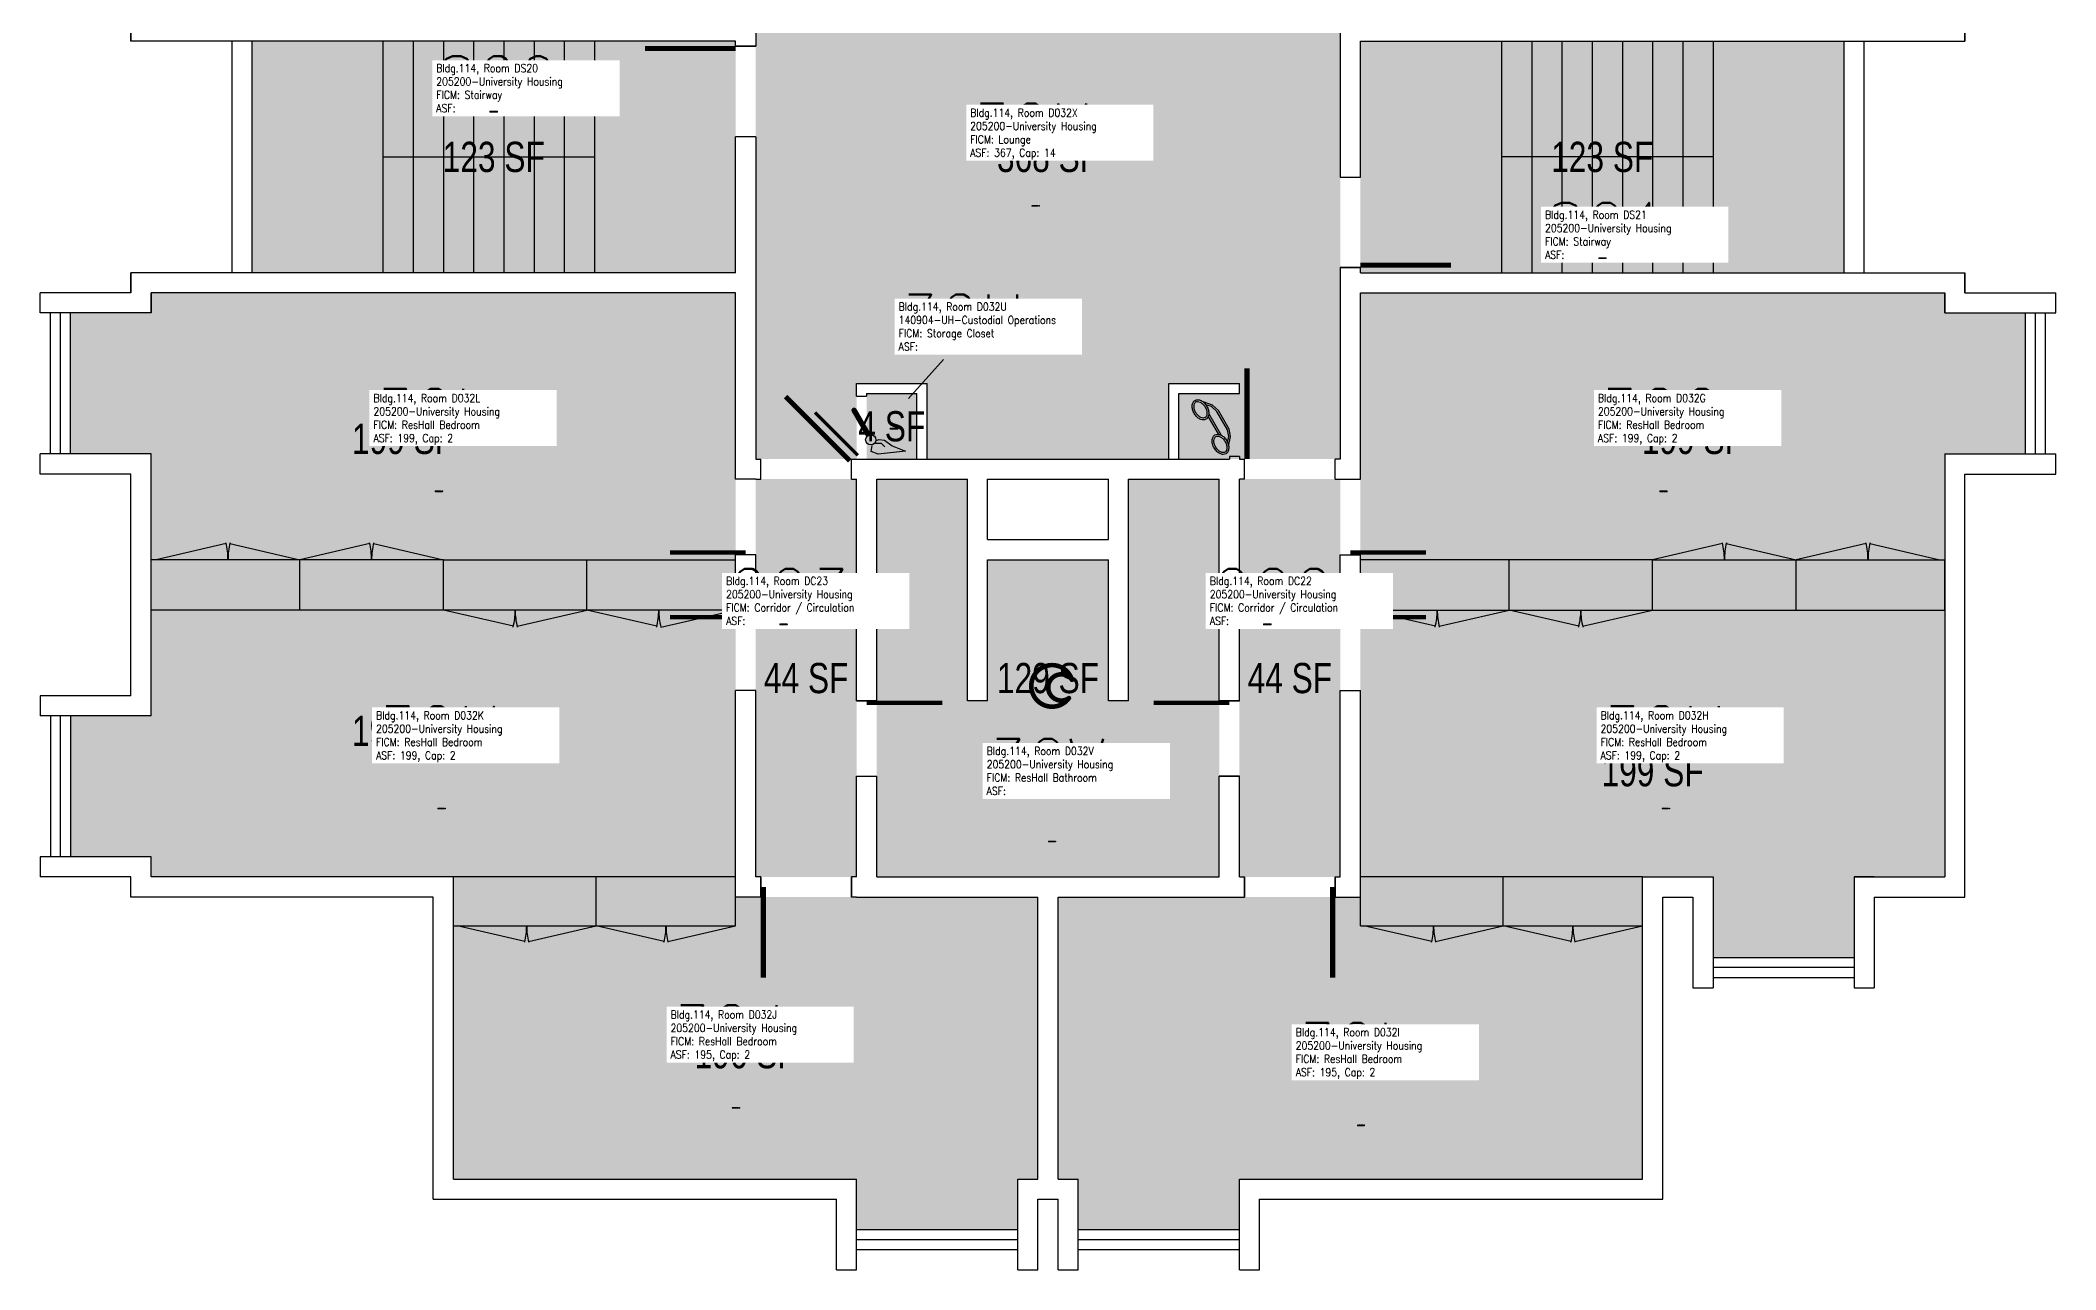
# Model space of a CAD drawing. Header units: inches. Extents: x 0 to 1220, y 0 to 2896.
# Drawn here: x 420 to 1220, y 2012 to 2500 of the extents above; entities that cross this region are included whole.
import ezdxf
from ezdxf.enums import TextEntityAlignment as Align

# ---------------------------------------------------------------- set-up
doc = ezdxf.new("R2010")
doc.units = ezdxf.units.IN
doc.header["$LTSCALE"] = 10
doc.header["$MEASUREMENT"] = 0
doc.layers.get('0').update_dxf_attribs({"linetype": 'CONTINUOUS'})
for name, color, linetype in [('A-DOOR', 2, 'CONTINUOUS'), ('A-FLOR', 3, 'CONTINUOUS'), ('A-GLAZ', 1, 'CONTINUOUS'), ('A-GLAZ-SILL', 2, 'CONTINUOUS'), ('A-IDEN-ICON', 4, 'CONTINUOUS'), ('A-IDEN-RNUM', 7, 'CONTINUOUS'), ('A-IDEN-SNUM', 4, 'CONTINUOUS'), ('A-IDEN-VNUM', 4, 'CONTINUOUS'), ('A-WALL', 5, 'CONTINUOUS'), ('AREA-TEXT', 3, 'CONTINUOUS'), ('Rooms-Category-Color', 7, 'CONTINUOUS'), ('Rooms-College-Color', 7, 'CONTINUOUS'), ('Rooms-Department-Color', 7, 'CONTINUOUS'), ('Rooms-Division-Color', 7, 'CONTINUOUS'), ('Rooms-Information', 7, 'CONTINUOUS')]:
    doc.layers.add(name, color=color, linetype=linetype)
doc.styles.add('AREA', font='arial.ttf', dxfattribs={"width": 0.75, "height": 12})
doc.styles.add('ROOMSNUMBER', font='txt.shx', dxfattribs={"height": 0.03})
doc.styles.add('ROOMVNUMBER', font='simplex.shx', dxfattribs={"width": 0.85})

# ---------------------------------------------------------------- blocks, each defined once
blk = doc.blocks.new('CPBATH')
at = {"color": 0, "linetype": 'ByBlock', "const_width": 0.0127}
for points in [[(0.0571, 0.0168, 0.861492), (-0.0551, 0, 1)], [(-0.0551, 0, 0.726902), (0.0487, -0.0337, 1)], [(0.0571, 0.0168, 0.729002), (-0.0084, -0.0042, 1)], [(-0.0084, -0.0042, 0.609468), (0.0487, -0.0337, 1)]]:
    blk.add_lwpolyline(points, format="xyb", dxfattribs=at)
at = {"color": 0, "linetype": 'ByBlock', "const_width": 0.00637}
for points in [[(0.0544, 0.0152, 1), (0.0599, 0.0184, 1)], [(0.0459, -0.0353, 1), (0.0515, -0.0321, 1)]]:
    blk.add_lwpolyline(points, format="xyb", close=True, dxfattribs=at)
blk = doc.blocks.new('CPPHONE')
at = {"color": 0, "linetype": 'ByBlock'}
for p, q in [((0.0096, 0.0252), (-0.0196, -0.0252)), ((0.0169, 0.0279), (-0.0182, -0.0329))]:
    blk.add_line(p, q, dxfattribs=at)
for points in [[(0.0364, 0.0572), (0.0417, 0.0308), (0.0382, 0.0108), (0.0082, -0.0411), (-0.0083, -0.0558), (-0.0338, -0.0645)], [(0.0334, 0.047), (0.0366, 0.0307), (0.0334, 0.0126), (0.0043, -0.0379), (-0.0109, -0.0514), (-0.0265, -0.0567)]]:
    blk.add_lwpolyline(points, dxfattribs=at)
for points in [[(0.0288, 0.0786, 0.139889), (0.0216, 0.0804, 0.107118), (0.0122, 0.0781, 0.079812), (0.0039, 0.0722, 0.067459), (-0.0035, 0.0626, 0.067459), (-0.008, 0.0515, 0.079812), (-0.009, 0.0413, 0.107118), (-0.0064, 0.032, 0.139889), (-0.0012, 0.0267, 0.139889), (0.0061, 0.0248, 0.107118), (0.0155, 0.0272, 0.079812), (0.0238, 0.0331, 0.067459), (0.0312, 0.0426, 0.067459), (0.0357, 0.0538, 0.079812), (0.0367, 0.0639, 0.107118), (0.034, 0.0732, 0.139889)], [(0.0263, 0.0743, 0.139889), (0.0218, 0.0754, 0.107118), (0.0144, 0.0736, 0.079812), (0.0074, 0.0686, 0.067459), (0.0008, 0.0601, 0.067459), (-0.0032, 0.0502, 0.079812), (-0.004, 0.0417, 0.107118), (-0.0019, 0.0344, 0.139889), (0.0013, 0.031, 0.139889), (0.0059, 0.0298, 0.107118), (0.0133, 0.0317, 0.079812), (0.0203, 0.0367, 0.067459), (0.0268, 0.0451, 0.067459), (0.0309, 0.055, 0.079812), (0.0317, 0.0636, 0.107118), (0.0296, 0.0709, 0.139889)], [(-0.0262, -0.0167, 0.139889), (-0.0334, -0.0148, 0.107118), (-0.0428, -0.0172, 0.079812), (-0.0511, -0.0231, 0.067459), (-0.0585, -0.0326, 0.067459), (-0.063, -0.0438, 0.079812), (-0.064, -0.0539, 0.107118), (-0.0614, -0.0632, 0.139889), (-0.0562, -0.0686, 0.139889), (-0.0489, -0.0704, 0.107118), (-0.0395, -0.0681, 0.079812), (-0.0312, -0.0622, 0.067459), (-0.0238, -0.0526, 0.067459), (-0.0193, -0.0415, 0.079812), (-0.0183, -0.0313, 0.107118), (-0.021, -0.022, 0.139889)], [(-0.0287, -0.021, 0.139889), (-0.0332, -0.0198, 0.107118), (-0.0406, -0.0217, 0.079812), (-0.0476, -0.0267, 0.067459), (-0.0542, -0.0351, 0.067459), (-0.0582, -0.045, 0.079812), (-0.059, -0.0536, 0.107118), (-0.0569, -0.0609, 0.139889), (-0.0537, -0.0643, 0.139889), (-0.0491, -0.0654, 0.107118), (-0.0417, -0.0636, 0.079812), (-0.0347, -0.0586, 0.067459), (-0.0282, -0.0501, 0.067459), (-0.0241, -0.0402, 0.079812), (-0.0233, -0.0317, 0.107118), (-0.0254, -0.0244, 0.139889)]]:
    blk.add_lwpolyline(points, format="xyb", close=True, dxfattribs=at)
blk = doc.blocks.new('CPCUST')
at = {"color": 0, "linetype": 'ByBlock'}
for p, q in [((0.0171, -0.0639), (0.02, -0.0466)), ((0.0262, -0.0408), (0.0446, -0.0406)), ((0.0297, -0.0341), (0.0376, -0.0302)), ((0.0376, -0.0302), (0.0533, -0.0324)), ((0.0446, -0.0406), (0.0543, -0.0505)), ((0.0533, -0.0324), (0.0745, -0.0479)), ((0.0745, -0.0479), (0.1117, -0.0625)), ((0.0358, -0.0705), (0.0171, -0.0639)), ((0.1117, -0.0625), (0.0358, -0.0705))]:
    blk.add_line(p, q, dxfattribs=at)
at = {"color": 0, "linetype": 'ByBlock', "const_width": 0.0075}
blk.add_lwpolyline([(-0.0332, 0.0481, 1), (-0.0268, 0.0519, 1)], format="xyb", close=True, dxfattribs=at)
at = {"color": 0, "linetype": 'ByBlock', "const_width": 0.015}
blk.add_lwpolyline([(-0.03, 0.05), (0.01, -0.0193)], dxfattribs=at)
at = {"color": 0, "linetype": 'ByBlock'}
blk.add_circle((0.0158, -0.0313), 0.0141, dxfattribs=at)

msp = doc.modelspace()

# ---------------------------------------------------------------- hatches: boundary and pattern name
at = {"layer": 'Rooms-Category-Color', "true_color": 0x728ef3}
for points in [[(868, 2334), (772, 2334), (772, 2363.99), (744, 2364), (744, 2334), (704, 2334), (704, 2574), (744, 2574), (744, 2544), (772, 2544), (772, 2574), (868, 2574), (868, 2544), (896, 2544), (896, 2574), (936, 2574), (936, 2334), (898, 2334), (872, 2334), (872, 2360), (896, 2360), (896, 2364), (868, 2364)], [(696, 2400), (464, 2400), (464, 2392), (432, 2392), (432, 2336), (464, 2336), (464, 2284), (696, 2284)], [(944, 2400), (1176, 2400), (1176, 2392), (1208, 2392), (1208, 2336), (1176, 2336), (1176, 2284), (944, 2284)], [(768, 2360), (748, 2360), (748, 2334), (768, 2334)], [(752, 2168), (888, 2168), (888, 2326), (852, 2326), (852, 2238), (844, 2238), (844, 2294), (796, 2294), (796, 2238), (788, 2238), (788, 2326), (752, 2326)], [(696, 2168), (464, 2168), (464, 2176), (432, 2176), (432, 2232), (464, 2232), (464, 2284), (696, 2284)], [(944, 2168), (1084, 2168), (1084, 2136), (1140, 2136), (1140, 2168), (1176, 2168), (1176, 2284), (944, 2284)], [(816, 2160), (696, 2160), (696, 2168), (584, 2168), (584, 2048), (744, 2048), (744, 2028), (808, 2028), (808, 2048), (816, 2048)], [(824, 2160), (944, 2160), (944, 2168), (1056, 2168), (1056, 2048), (896, 2048), (896, 2028), (832, 2028), (832, 2048), (824, 2048)]]:
    msp.add_hatch(color=171, dxfattribs=at).paths.add_polyline_path(points)
at = {"layer": 'Rooms-Category-Color', "true_color": 0xadadad}
for points in [[(504, 2408), (696, 2408), (696, 2500), (504, 2500)], [(944, 2408), (1136, 2408), (1136, 2500), (944, 2500)], [(744, 2168), (704, 2168), (704, 2326), (744, 2326)], [(936, 2168), (896, 2168), (896, 2326), (936, 2326)]]:
    msp.add_hatch(color=253, dxfattribs=at).paths.add_polyline_path(points)
at = {"layer": 'Rooms-College-Color', "true_color": 0xadadad}
for points in [[(868, 2334), (772, 2334), (772, 2363.99), (744, 2364), (744, 2334), (704, 2334), (704, 2574), (744, 2574), (744, 2544), (772, 2544), (772, 2574), (868, 2574), (868, 2544), (896, 2544), (896, 2574), (936, 2574), (936, 2334), (898, 2334), (872, 2334), (872, 2360), (896, 2360), (896, 2364), (868, 2364)], [(504, 2408), (696, 2408), (696, 2500), (504, 2500)], [(944, 2408), (1136, 2408), (1136, 2500), (944, 2500)], [(696, 2400), (464, 2400), (464, 2392), (432, 2392), (432, 2336), (464, 2336), (464, 2284), (696, 2284)], [(944, 2400), (1176, 2400), (1176, 2392), (1208, 2392), (1208, 2336), (1176, 2336), (1176, 2284), (944, 2284)], [(768, 2360), (748, 2360), (748, 2334), (768, 2334)], [(744, 2168), (704, 2168), (704, 2326), (744, 2326)], [(752, 2168), (888, 2168), (888, 2326), (852, 2326), (852, 2238), (844, 2238), (844, 2294), (796, 2294), (796, 2238), (788, 2238), (788, 2326), (752, 2326)], [(936, 2168), (896, 2168), (896, 2326), (936, 2326)], [(696, 2168), (464, 2168), (464, 2176), (432, 2176), (432, 2232), (464, 2232), (464, 2284), (696, 2284)], [(944, 2168), (1084, 2168), (1084, 2136), (1140, 2136), (1140, 2168), (1176, 2168), (1176, 2284), (944, 2284)], [(816, 2160), (696, 2160), (696, 2168), (584, 2168), (584, 2048), (744, 2048), (744, 2028), (808, 2028), (808, 2048), (816, 2048)], [(824, 2160), (944, 2160), (944, 2168), (1056, 2168), (1056, 2048), (896, 2048), (896, 2028), (832, 2028), (832, 2048), (824, 2048)]]:
    msp.add_hatch(color=253, dxfattribs=at).paths.add_polyline_path(points)
at = {"layer": 'Rooms-Department-Color', "true_color": 0x604aed}
for points in [[(868, 2334), (772, 2334), (772, 2363.99), (744, 2364), (744, 2334), (704, 2334), (704, 2574), (744, 2574), (744, 2544), (772, 2544), (772, 2574), (868, 2574), (868, 2544), (896, 2544), (896, 2574), (936, 2574), (936, 2334), (898, 2334), (872, 2334), (872, 2360), (896, 2360), (896, 2364), (868, 2364)], [(696, 2400), (464, 2400), (464, 2392), (432, 2392), (432, 2336), (464, 2336), (464, 2284), (696, 2284)], [(944, 2400), (1176, 2400), (1176, 2392), (1208, 2392), (1208, 2336), (1176, 2336), (1176, 2284), (944, 2284)], [(768, 2360), (748, 2360), (748, 2334), (768, 2334)], [(752, 2168), (888, 2168), (888, 2326), (852, 2326), (852, 2238), (844, 2238), (844, 2294), (796, 2294), (796, 2238), (788, 2238), (788, 2326), (752, 2326)], [(696, 2168), (464, 2168), (464, 2176), (432, 2176), (432, 2232), (464, 2232), (464, 2284), (696, 2284)], [(944, 2168), (1084, 2168), (1084, 2136), (1140, 2136), (1140, 2168), (1176, 2168), (1176, 2284), (944, 2284)], [(816, 2160), (696, 2160), (696, 2168), (584, 2168), (584, 2048), (744, 2048), (744, 2028), (808, 2028), (808, 2048), (816, 2048)], [(824, 2160), (944, 2160), (944, 2168), (1056, 2168), (1056, 2048), (896, 2048), (896, 2028), (832, 2028), (832, 2048), (824, 2048)]]:
    msp.add_hatch(color=173, dxfattribs=at).paths.add_polyline_path(points)
at = {"layer": 'Rooms-Department-Color', "true_color": 0xacacac}
for points in [[(504, 2408), (696, 2408), (696, 2500), (504, 2500)], [(944, 2408), (1136, 2408), (1136, 2500), (944, 2500)], [(744, 2168), (704, 2168), (704, 2326), (744, 2326)], [(936, 2168), (896, 2168), (896, 2326), (936, 2326)]]:
    msp.add_hatch(color=253, dxfattribs=at).paths.add_polyline_path(points)
at = {"layer": 'Rooms-Division-Color', "true_color": 0x604aed}
for points in [[(868, 2334), (772, 2334), (772, 2363.99), (744, 2364), (744, 2334), (704, 2334), (704, 2574), (744, 2574), (744, 2544), (772, 2544), (772, 2574), (868, 2574), (868, 2544), (896, 2544), (896, 2574), (936, 2574), (936, 2334), (898, 2334), (872, 2334), (872, 2360), (896, 2360), (896, 2364), (868, 2364)], [(696, 2400), (464, 2400), (464, 2392), (432, 2392), (432, 2336), (464, 2336), (464, 2284), (696, 2284)], [(944, 2400), (1176, 2400), (1176, 2392), (1208, 2392), (1208, 2336), (1176, 2336), (1176, 2284), (944, 2284)], [(768, 2360), (748, 2360), (748, 2334), (768, 2334)], [(752, 2168), (888, 2168), (888, 2326), (852, 2326), (852, 2238), (844, 2238), (844, 2294), (796, 2294), (796, 2238), (788, 2238), (788, 2326), (752, 2326)], [(696, 2168), (464, 2168), (464, 2176), (432, 2176), (432, 2232), (464, 2232), (464, 2284), (696, 2284)], [(944, 2168), (1084, 2168), (1084, 2136), (1140, 2136), (1140, 2168), (1176, 2168), (1176, 2284), (944, 2284)], [(816, 2160), (696, 2160), (696, 2168), (584, 2168), (584, 2048), (744, 2048), (744, 2028), (808, 2028), (808, 2048), (816, 2048)], [(824, 2160), (944, 2160), (944, 2168), (1056, 2168), (1056, 2048), (896, 2048), (896, 2028), (832, 2028), (832, 2048), (824, 2048)]]:
    msp.add_hatch(color=173, dxfattribs=at).paths.add_polyline_path(points)
at = {"layer": 'Rooms-Division-Color', "true_color": 0xadadad}
for points in [[(504, 2408), (696, 2408), (696, 2500), (504, 2500)], [(944, 2408), (1136, 2408), (1136, 2500), (944, 2500)], [(744, 2168), (704, 2168), (704, 2326), (744, 2326)], [(936, 2168), (896, 2168), (896, 2326), (936, 2326)]]:
    msp.add_hatch(color=253, dxfattribs=at).paths.add_polyline_path(points)

# ---------------------------------------------------------------- linework, layer by layer
at = {"layer": 'A-DOOR'}
for points in [[(696, 2497, 2, 2, 0), (660, 2497, 0, 0, 0.414214), (696, 2462, 0, 0, 0.814237)], [(944, 2411, 2, 2, 0), (980, 2411, 0, 0, 0.414214), (944, 2446, 0, 0, 0.814237)], [(899, 2334, 2, 2, 0), (899, 2370, 0, 0, -0.414214), (934, 2334, 0, 0, -0.814237)], [(741.29, 2333.29, 2, 2, 0), (715.84, 2358.75, 0, 0, 0.195255), (705.79, 2334, 0, 0, 0.195255)], [(744.47, 2335.47, 1.33, 1.33, 0), (727.5, 2352.44, 0, 0, -0.195255), (744, 2359.14, 0, 0, -0.195255)], [(700, 2296.83, 1.67, 1.67, 0), (670, 2296.83, 0, 0, -0.414214), (700, 2326, 0, 0, -0.814237)], [(940, 2296.83, 1.67, 1.67, 0), (970, 2296.83, 0, 0, 0.414214), (940, 2326, 0, 0, 0.814237)], [(700, 2271.17, 1.67, 1.67, 0), (670, 2271.17, 0, 0, 0.414214), (700, 2242, 0, 0, 0.814237)], [(940, 2271.17, 1.67, 1.67, 0), (970, 2271.17, 0, 0, -0.414214), (940, 2242, 0, 0, -0.814237)], [(748, 2237.17, 1.67, 1.67, 0), (778, 2237.17, 0, 0, -0.414214), (748, 2208, 0, 0, -0.814237)], [(892, 2237.17, 1.67, 1.67, 0), (862, 2237.17, 0, 0, 0.414214), (892, 2208, 0, 0, 0.814237)], [(707, 2164, 2, 2, 0), (707, 2128, 0, 0, 0.414214), (742, 2164, 0, 0, 0.814237)], [(933, 2164, 2, 2, 0), (933, 2128, 0, 0, -0.414214), (898, 2164, 0, 0, -0.814237)]]:
    msp.add_lwpolyline(points, format="xyseb", dxfattribs=at)
at = {"layer": 'A-FLOR'}
for p, q in [((556, 2500), (556, 2408)), ((568, 2500), (568, 2408)), ((580, 2500), (580, 2408)), ((592, 2500), (592, 2408)), ((604, 2500), (604, 2408)), ((616, 2500), (616, 2408)), ((628, 2500), (628, 2408)), ((640, 2500), (640, 2408)), ((1000, 2500), (1000, 2408)), ((1012, 2500), (1012, 2408)), ((1024, 2500), (1024, 2408)), ((1036, 2500), (1036, 2408)), ((1048, 2500), (1048, 2408)), ((1060, 2500), (1060, 2408)), ((1072, 2500), (1072, 2408)), ((1084, 2500), (1084, 2408)), ((556, 2454), (640, 2454)), ((1084, 2454), (1000, 2454)), ((493.77, 2300.41), (466, 2294)), ((495.23, 2300.41), (523, 2294)), ((550.77, 2300.41), (523, 2294)), ((552.23, 2300.41), (580, 2294)), ((1087.77, 2300.41), (1060, 2294)), ((1089.23, 2300.41), (1117, 2294)), ((1144.77, 2300.41), (1117, 2294)), ((1146.23, 2300.41), (1174, 2294)), ((464, 2274), (464, 2294)), ((580, 2294), (464, 2294)), ((523, 2274), (523, 2294)), ((580, 2274), (580, 2294)), ((580, 2294), (696, 2294)), ((637, 2274), (637, 2294)), ((1060, 2294), (944, 2294)), ((1003, 2274), (1003, 2294)), ((1060, 2274), (1060, 2294)), ((1060, 2294), (1176, 2294)), ((1117, 2274), (1117, 2294)), ((1176, 2274), (1176, 2294)), ((580, 2274), (464, 2274)), ((607.77, 2267.59), (580, 2274)), ((637, 2274), (580, 2274)), ((609.23, 2267.59), (637, 2274)), ((696, 2274), (637, 2274)), ((664.77, 2267.59), (637, 2274)), ((694, 2274), (637, 2274)), ((666.32, 2267.23), (695.63, 2274)), ((944, 2274), (1003, 2274)), ((973.77, 2267.59), (946, 2274)), ((946, 2274), (1003, 2274)), ((975.23, 2267.59), (1003, 2274)), ((1030.77, 2267.59), (1003, 2274)), ((1003, 2274), (1060, 2274)), ((1032.23, 2267.59), (1060, 2274)), ((1060, 2274), (1176, 2274)), ((584, 2148.6), (584, 2168)), ((696, 2168), (584, 2168)), ((640.71, 2148.6), (640.71, 2168)), ((696, 2148.6), (696, 2168)), ((944, 2148.6), (944, 2168)), ((1056, 2168), (944, 2168)), ((1000.71, 2148.6), (1000.71, 2168)), ((1056, 2148.6), (1056, 2168)), ((584, 2148.6), (640.71, 2148.6)), ((612.36, 2142.38), (585.42, 2148.6)), ((585.42, 2148.6), (640.71, 2148.6)), ((613.77, 2142.38), (640.71, 2148.6)), ((667.65, 2142.38), (640.71, 2148.6)), ((640.71, 2148.6), (696, 2148.6)), ((669.06, 2142.38), (696, 2148.6)), ((944, 2148.6), (1000.71, 2148.6)), ((972.36, 2142.38), (945.42, 2148.6)), ((945.42, 2148.6), (1000.71, 2148.6)), ((973.77, 2142.38), (1000.71, 2148.6)), ((1027.65, 2142.38), (1000.71, 2148.6)), ((1000.71, 2148.6), (1056, 2148.6)), ((1029.06, 2142.38), (1056, 2148.6))]:
    msp.add_line(p, q, dxfattribs=at)
for centre, radius, start, end in [((466, 2294), 28.5, 0, 13.7374), ((523, 2294), 28.5, 166.2626, 180), ((523, 2294), 28.5, 0, 13.7374), ((580, 2294), 28.5, 166.2626, 180), ((1060, 2294), 28.5, 0, 13.7374), ((1117, 2294), 28.5, 166.2626, 180), ((1117, 2294), 28.5, 0, 13.7374), ((1174, 2294), 28.5, 166.2626, 180), ((580, 2274), 28.5, 346.2626, 0), ((637, 2274), 28.5, 180, 193.7374), ((637, 2274), 28.5, 346.2626, 0), ((694, 2274), 28.5, 180, 193.7374), ((946, 2274), 28.5, 346.2626, 0), ((1003, 2274), 28.5, 180, 193.7374), ((1003, 2274), 28.5, 346.2626, 0), ((1060, 2274), 28.5, 180, 193.7374), ((585.42, 2148.6), 27.64, 346.2626, 0), ((640.71, 2148.6), 27.64, 180, 193.7374), ((640.71, 2148.6), 27.64, 346.2626, 0), ((696, 2148.6), 27.64, 180, 193.7374), ((945.42, 2148.6), 27.64, 346.2626, 0), ((1000.71, 2148.6), 27.64, 180, 193.7374), ((1000.71, 2148.6), 27.64, 346.2626, 0), ((1056, 2148.6), 27.64, 180, 193.7374)]:
    msp.add_arc(centre, radius, start, end, dxfattribs=at)
at = {"layer": 'A-GLAZ'}
for p, q in [((428, 2336), (428, 2392)), ((1212, 2336), (1212, 2392)), ((428, 2176), (428, 2232)), ((1140, 2132), (1084, 2132)), ((744, 2024), (808, 2024)), ((832, 2024), (896, 2024))]:
    msp.add_line(p, q, dxfattribs=at)
at = {"layer": 'A-GLAZ-SILL'}
for p, q in [((424, 2336), (424, 2392)), ((432, 2336), (432, 2392)), ((1208, 2336), (1208, 2392)), ((1216, 2336), (1216, 2392)), ((424, 2232), (424, 2176)), ((432, 2232), (432, 2176)), ((1084, 2136), (1140, 2136)), ((1084, 2128), (1140, 2128)), ((744, 2028), (808, 2028)), ((832, 2028), (896, 2028)), ((744, 2020), (808, 2020)), ((832, 2020), (896, 2020))]:
    msp.add_line(p, q, dxfattribs=at)
at = {"layer": 'A-IDEN-VNUM'}
msp.add_lwpolyline([(778.48, 2373.47), (764.63, 2357.99)], dxfattribs=at)
at = {"layer": 'A-WALL'}
for p, q in [((704, 2574), (704, 2498)), ((936, 2574), (936, 2446)), ((456, 2500), (456, 2508)), ((456, 2508), (456, 2500)), ((456, 2500), (456, 2508)), ((456, 2508), (456, 2500)), ((1184, 2500), (1184, 2508)), ((1184, 2508), (1184, 2500)), ((1184, 2500), (1184, 2508)), ((696, 2500), (456, 2500)), ((496, 2500), (496, 2408)), ((504, 2500), (504, 2408)), ((696, 2498), (696, 2500)), ((696, 2498), (704, 2498)), ((704, 2498), (696, 2498)), ((944, 2500), (1184, 2500)), ((944, 2446), (944, 2500)), ((1136, 2408), (1136, 2500)), ((1144, 2408), (1144, 2500)), ((696, 2408), (696, 2462)), ((704, 2462), (696, 2462)), ((704, 2462), (704, 2334)), ((936, 2446), (944, 2446)), ((944, 2410), (936, 2410)), ((936, 2410), (944, 2410)), ((936, 2410), (936, 2334)), ((944, 2408), (944, 2410)), ((696, 2408), (456, 2408)), ((456, 2408), (456, 2400)), ((456, 2400), (456, 2408)), ((456, 2408), (456, 2400)), ((456, 2400), (456, 2408)), ((944, 2408), (1184, 2408)), ((1184, 2408), (1184, 2400)), ((1184, 2400), (1184, 2408)), ((1184, 2408), (1184, 2400)), ((456, 2400), (420, 2400)), ((420, 2392), (420, 2400)), ((696, 2400), (464, 2400)), ((464, 2400), (464, 2392)), ((464, 2392), (464, 2400)), ((464, 2400), (464, 2392)), ((464, 2392), (464, 2400)), ((696, 2326), (696, 2400)), ((944, 2326), (944, 2400)), ((944, 2400), (1176, 2400)), ((1176, 2400), (1176, 2392)), ((1176, 2392), (1176, 2400)), ((1176, 2400), (1176, 2392)), ((1184, 2400), (1220, 2400)), ((1220, 2392), (1220, 2400)), ((464, 2392), (420, 2392)), ((1176, 2392), (1220, 2392)), ((744, 2359), (744, 2364)), ((744, 2364), (772, 2364)), ((772, 2334), (772, 2364)), ((868, 2334), (868, 2364)), ((868, 2364), (896, 2364)), ((896, 2360), (896, 2364)), ((744, 2359), (748, 2359)), ((748, 2360), (768, 2360)), ((748, 2360), (748, 2359)), ((768, 2334), (768, 2360)), ((872, 2334), (872, 2360)), ((872, 2360), (896, 2360)), ((464, 2336), (420, 2336)), ((420, 2328), (420, 2336)), ((464, 2232), (464, 2336)), ((704, 2334), (706, 2334)), ((706, 2326), (706, 2334)), ((742, 2334), (892, 2334)), ((742, 2326), (742, 2334)), ((896, 2335), (892, 2335)), ((892, 2335), (892, 2334)), ((896, 2335), (896, 2334)), ((896, 2334), (898, 2334)), ((898, 2326), (898, 2334)), ((936, 2334), (934, 2334)), ((934, 2326), (934, 2334)), ((1176, 2336), (1220, 2336)), ((1176, 2336), (1176, 2168)), ((1220, 2328), (1220, 2336)), ((456, 2328), (420, 2328)), ((456, 2240), (456, 2328)), ((704, 2326), (696, 2326)), ((704, 2326), (696, 2326)), ((704, 2326), (706, 2326)), ((742, 2326), (744, 2326)), ((744, 2238), (744, 2326)), ((752, 2238), (752, 2326)), ((752, 2326), (788, 2326)), ((788, 2238), (788, 2326)), ((796, 2326), (844, 2326)), ((796, 2302), (796, 2326)), ((844, 2302), (844, 2326)), ((852, 2238), (852, 2326)), ((852, 2326), (888, 2326)), ((888, 2238), (888, 2326)), ((896, 2238), (896, 2326)), ((898, 2326), (896, 2326)), ((934, 2326), (944, 2326)), ((936, 2326), (944, 2326)), ((1184, 2328), (1220, 2328)), ((1184, 2160), (1184, 2328)), ((796, 2302), (844, 2302)), ((696, 2272), (696, 2296)), ((704, 2296), (696, 2296)), ((704, 2296), (696, 2296)), ((704, 2272), (704, 2296)), ((796, 2238), (796, 2294)), ((796, 2294), (844, 2294)), ((844, 2238), (844, 2294)), ((936, 2296), (944, 2296)), ((936, 2272), (936, 2296)), ((936, 2296), (944, 2296)), ((944, 2272), (944, 2296)), ((704, 2272), (696, 2272)), ((704, 2272), (696, 2272)), ((936, 2272), (944, 2272)), ((936, 2272), (944, 2272)), ((696, 2160), (696, 2242)), ((704, 2242), (696, 2242)), ((704, 2242), (696, 2242)), ((704, 2168), (704, 2242)), ((936, 2168), (936, 2242)), ((936, 2242), (944, 2242)), ((936, 2242), (944, 2242)), ((944, 2160), (944, 2242)), ((456, 2240), (420, 2240)), ((420, 2240), (420, 2232)), ((752, 2238), (744, 2238)), ((744, 2238), (752, 2238)), ((796, 2238), (788, 2238)), ((852, 2238), (844, 2238)), ((888, 2238), (896, 2238)), ((896, 2238), (888, 2238)), ((464, 2232), (420, 2232)), ((744, 2168), (744, 2208)), ((744, 2208), (752, 2208)), ((744, 2208), (752, 2208)), ((752, 2168), (752, 2208)), ((888, 2168), (888, 2208)), ((888, 2208), (896, 2208)), ((896, 2208), (888, 2208)), ((896, 2168), (896, 2208)), ((464, 2176), (420, 2176)), ((420, 2176), (420, 2168)), ((464, 2168), (464, 2176)), ((456, 2168), (420, 2168)), ((456, 2160), (456, 2168)), ((584, 2168), (464, 2168)), ((584, 2048), (584, 2168)), ((706, 2168), (704, 2168)), ((706, 2160), (706, 2168)), ((706, 2168), (706, 2160)), ((742, 2160), (742, 2168)), ((744, 2168), (742, 2168)), ((742, 2168), (742, 2160)), ((752, 2168), (888, 2168)), ((896, 2168), (898, 2168)), ((898, 2160), (898, 2168)), ((898, 2168), (898, 2160)), ((934, 2160), (934, 2168)), ((934, 2168), (936, 2168)), ((934, 2168), (934, 2160)), ((1056, 2168), (1084, 2168)), ((1056, 2048), (1056, 2168)), ((1084, 2168), (1084, 2124)), ((1148, 2168), (1140, 2168)), ((1140, 2168), (1140, 2124)), ((1140, 2168), (1176, 2168)), ((576, 2160), (456, 2160)), ((576, 2040), (576, 2160)), ((704, 2160), (696, 2160)), ((706, 2160), (704, 2160)), ((744, 2160), (742, 2160)), ((744, 2160), (816, 2160)), ((816, 2048), (816, 2160)), ((824, 2160), (896, 2160)), ((824, 2048), (824, 2160)), ((896, 2160), (898, 2160)), ((934, 2160), (936, 2160)), ((936, 2160), (944, 2160)), ((1064, 2160), (1076, 2160)), ((1064, 2040), (1064, 2160)), ((1064, 2160), (1076, 2160)), ((1076, 2160), (1076, 2124)), ((1148, 2160), (1148, 2124)), ((1148, 2160), (1184, 2160)), ((1148, 2160), (1184, 2160)), ((1076, 2124), (1084, 2124)), ((1140, 2124), (1148, 2124)), ((584, 2048), (744, 2048)), ((744, 2012), (744, 2048)), ((808, 2012), (808, 2048)), ((808, 2048), (816, 2048)), ((824, 2048), (832, 2048)), ((832, 2012), (832, 2048)), ((896, 2012), (896, 2048)), ((896, 2048), (1056, 2048)), ((576, 2040), (736, 2040)), ((736, 2012), (736, 2040)), ((816, 2012), (816, 2040)), ((816, 2040), (824, 2040)), ((824, 2012), (824, 2040)), ((904, 2040), (1064, 2040)), ((904, 2012), (904, 2040)), ((736, 2012), (744, 2012)), ((808, 2012), (816, 2012)), ((824, 2012), (832, 2012)), ((896, 2012), (904, 2012))]:
    msp.add_line(p, q, dxfattribs=at)

# ---------------------------------------------------------------- block references
at = {"layer": 'A-IDEN-ICON', "xscale": 144, "yscale": 144, "zscale": 144}
for name, p in [('CPCUST', (747.37, 2346.13)), ('CPBATH', (821.29, 2243.88))]:
    msp.add_blockref(name, p, dxfattribs=at)
at = {"layer": 'A-IDEN-ICON', "xscale": -144, "yscale": 144.0000000015421, "zscale": 144, "rotation": 180}
msp.add_blockref('CPPHONE', (886.46, 2347.4, 0.04), dxfattribs=at)

# ---------------------------------------------------------------- texts
at = {"layer": 'A-IDEN-RNUM', "style": 'ROOMSNUMBER'}
for s, p in [('0S20-00', (598.43, 2471.79)), ('0032-X0', (813.59, 2434.36)), ('0S21-00', (1038.55, 2413.58)), ('0032-U0', (757.28, 2345.85, -0.04)), ('0032-L0', (576.72, 2321.01)), ('0032-G0', (1062.77, 2321.01)), ('0C23-00', (713.47, 2268.14)), ('0C22-00', (905.47, 2268.14)), ('0032-K0', (577.74, 2194.99)), ('0032-H0', (1063.8, 2194.99)), ('0032-V0', (820.14, 2181.9)), ('0032-J0', (694.64, 2076.13)), ('0032-I0', (942.8, 2069.13))]:
    msp.add_text(s, height=0.36, rotation=360, dxfattribs=at).set_placement(p)
at = {"layer": 'A-IDEN-SNUM', "style": 'ROOMSNUMBER'}
for s, p in [('1140DS2000', (598.43, 2471.79)), ('1140D032X0', (813.59, 2434.36)), ('1140DS2100', (1038.55, 2413.58)), ('1140D032U0', (757.28, 2345.85, -0.04)), ('1140D032L0', (576.72, 2321.01)), ('1140D032G0', (1062.77, 2321.01)), ('1140DC2300', (713.47, 2268.14)), ('1140DC2200', (905.47, 2268.14)), ('1140D032K0', (577.74, 2194.99)), ('1140D032H0', (1063.8, 2194.99)), ('1140D032V0', (820.14, 2181.9)), ('1140D032J0', (694.64, 2076.13)), ('1140D032I0', (942.8, 2069.13))]:
    msp.add_text(s, height=0.36, rotation=360, dxfattribs=at).set_placement(p)
at = {"layer": 'A-IDEN-VNUM', "style": 'ROOMVNUMBER', "width": 0.85}
for s, p in [('S20', (577.18, 2471.76)), ('32X', (789.12, 2453.01)), ('S21', (1017.3, 2413.55)), ('32U', (760.72, 2377.05, -0.04)), ('32L', (552.25, 2339.67)), ('32G', (1038.3, 2339.67)), ('C23', (692.23, 2268.1)), ('C22', (884.23, 2268.1)), ('32K', (553.27, 2213.64)), ('32H', (1039.33, 2213.64)), ('32V', (795.67, 2200.56)), ('32J', (670.17, 2094.79)), ('32I', (918.33, 2087.79))]:
    msp.add_text(s, height=22.238, rotation=360, dxfattribs=at).set_placement(p)
at = {"layer": 'AREA-TEXT', "style": 'AREA', "width": 0.75}
for s, p in [('123 SF', (600, 2454)), ('368 SF', (820, 2454)), ('123 SF', (1040, 2454)), ('4 SF', (758, 2347)), ('199 SF', (564, 2342)), ('199 SF', (1076, 2342)), ('44 SF', (724, 2247)), ('129 SF', (820, 2247)), ('44 SF', (916, 2247)), ('199 SF', (564, 2226)), ('199 SF', (1060, 2210)), ('196 SF', (700, 2098)), ('196 SF', (940, 2098))]:
    msp.add_text(s, height=12, dxfattribs=at).set_placement(p, align=Align.MIDDLE_CENTER)

# ---------------------------------------------------------------- next in the draw order: texts
at = {"layer": 'Rooms-Information', "char_height": 3.1768, "width": 71.1604, "attachment_point": 7, "rotation": 360, "style": 'ROOMVNUMBER', "bg_fill": 3, "box_fill_scale": 1.5, "bg_fill_color": 256, "bg_fill_true_color": 13158600, "bg_fill_transparency": 0}
for s, insert in [('Bldg.114, Room DS20^M^J205200-University Housing^M^JFICM: Stairway^M^JASF: ', (577.18, 2471.76)), ('Bldg.114, Room D032X^M^J205200-University Housing^M^JFICM: Lounge^M^JASF: 367, Cap: 14', (789.12, 2453.01)), ('Bldg.114, Room DS21^M^J205200-University Housing^M^JFICM: Stairway^M^JASF: ', (1017.3, 2413.55)), ('Bldg.114, Room D032U^M^J140904-UH-Custodial Operations^M^JFICM: Storage Closet^M^JASF: ', (760.72, 2377.05, -0.04)), ('Bldg.114, Room D032L^M^J205200-University Housing^M^JFICM: ResHall Bedroom^M^JASF: 199, Cap: 2', (552.25, 2339.67)), ('Bldg.114, Room D032G^M^J205200-University Housing^M^JFICM: ResHall Bedroom^M^JASF: 199, Cap: 2', (1038.3, 2339.67)), ('Bldg.114, Room DC23^M^J205200-University Housing^M^JFICM: Corridor / Circulation^M^JASF: ', (692.23, 2268.1)), ('Bldg.114, Room DC22^M^J205200-University Housing^M^JFICM: Corridor / Circulation^M^JASF: ', (884.23, 2268.1)), ('Bldg.114, Room D032K^M^J205200-University Housing^M^JFICM: ResHall Bedroom^M^JASF: 199, Cap: 2', (553.27, 2213.64)), ('Bldg.114, Room D032H^M^J205200-University Housing^M^JFICM: ResHall Bedroom^M^JASF: 199, Cap: 2', (1039.33, 2213.64)), ('Bldg.114, Room D032V^M^J205200-University Housing^M^JFICM: ResHall Bathroom^M^JASF: ', (795.67, 2200.56)), ('Bldg.114, Room D032J^M^J205200-University Housing^M^JFICM: ResHall Bedroom^M^JASF: 195, Cap: 2', (670.17, 2094.79)), ('Bldg.114, Room D032I^M^J205200-University Housing^M^JFICM: ResHall Bedroom^M^JASF: 195, Cap: 2', (918.33, 2087.79))]:
    msp.add_mtext(s, dxfattribs=dict(at, insert=insert))

doc.saveas('drawing.dxf')
